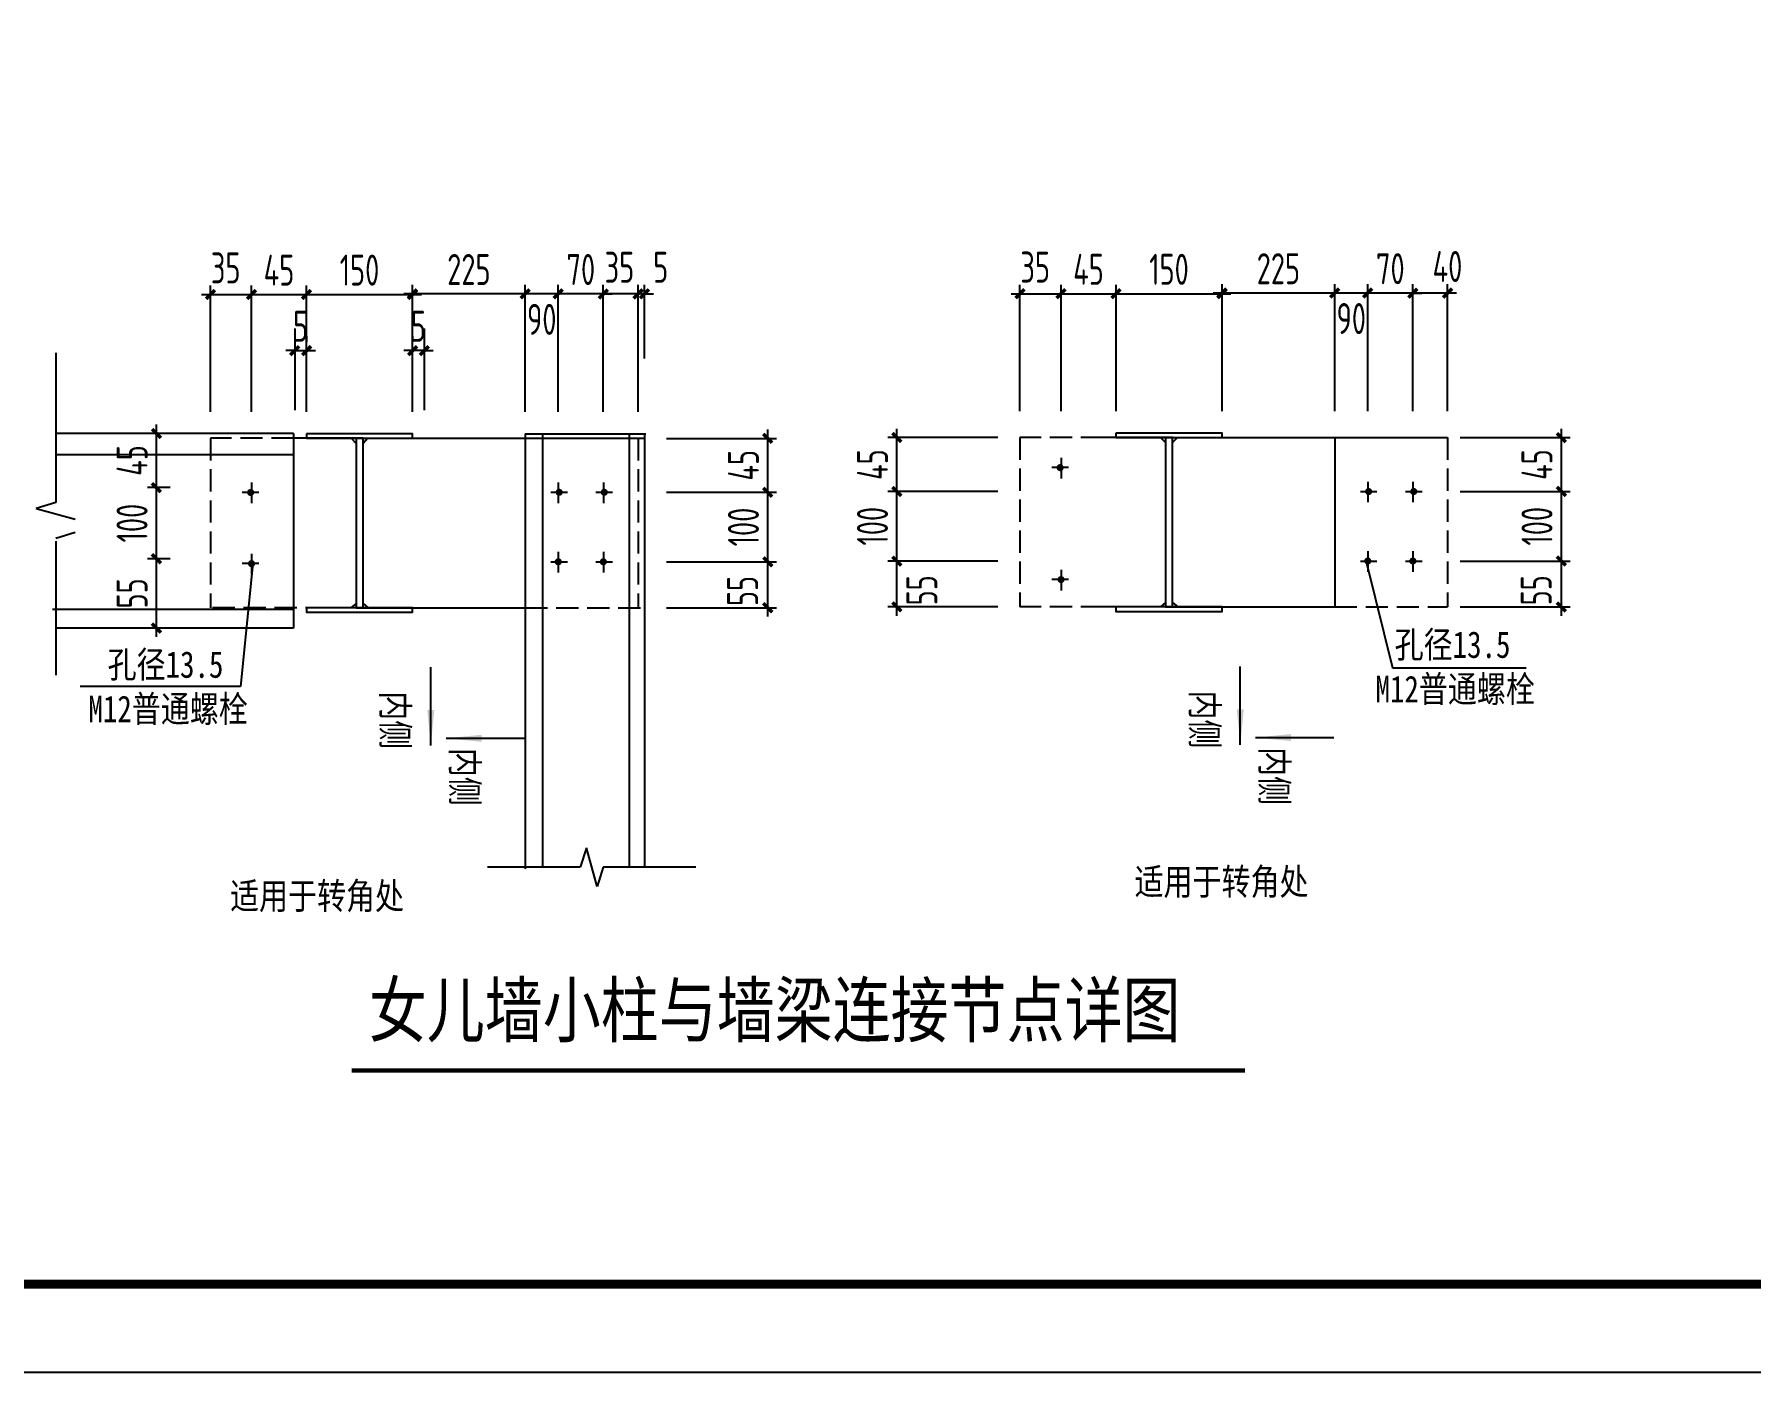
# Model space of a CAD drawing. Extents: x 14475413 to 15955882, y -732572 to -282951.
# Drawn here: x 15866236 to 15885615, y -526225 to -511119 of the extents above; entities that cross this region are included whole.
import ezdxf

# ---------------------------------------------------------------- set-up
doc = ezdxf.new("R2010")
doc.units = 0
doc.header["$LTSCALE"] = 1000
doc.header["$MEASUREMENT"] = 0
doc.linetypes.add('DASH', pattern=[0.35, 0.25, -0.1])
for name, color, linetype in [('3T_WOOD', 21, 'Continuous'), ('OTHER', 7, 'Continuous'), ('PUB_DIM', 3, 'Continuous'), ('PUB_TEXT', 7, 'Continuous'), ('TK', 4, 'Continuous'), ('图层1', 8, 'Continuous'), ('水平支撑', 4, 'Continuous')]:
    doc.layers.add(name, color=color, linetype=linetype)
doc.styles.add('-宋体', font='', dxfattribs={"width": 0.8})
doc.styles.add('TSSD_Dimension', font='Tssdeng.shx', dxfattribs={"width": 0.7, "bigfont": 'hztxt.shx'})
doc.styles.get('-宋体').set_extended_font_data('SimSun')
doc.dimstyles.new('TSSD_20_100', dxfattribs={"dimtxt": 350, "dimasz": 100, "dimexe": 100, "dimexo": 250, "dimgap": 100, "dimtad": 1, "dimdec": 0, "dimlfac": 0.2, "dimzin": 0, "dimdsep": 46, "dimtxsty": 'TSSD_Dimension', "dimblk": 'ARCHTICK', "dimblk1": 'ARCHTICK', "dimblk2": 'ARCHTICK', "dimcen": 0, "dimdle": 100, "dimclrt": 7, "dimadec": 0, "dimazin": 0, "dimtfac": 1, "dimtdec": 0, "dimtix": 1, "dimtmove": 2, "dimatfit": 3, "dimfxl": 0, "dimtolj": 1, "dimtzin": 0, "dimarcsym": 0})

# ---------------------------------------------------------------- blocks, each defined once
blk = doc.blocks.new('_ArchTick')
at = {"color": 0, "linetype": 'ByBlock', "const_width": 0.4}
blk.add_lwpolyline([(-0.5, -0.5), (0.5, 0.5)], dxfattribs=at)
blk = doc.blocks.new('*D517')
at = {"layer": 'Defpoints', "color": 0}
for p in [(15881800, -514039), (15881800, -515621), (15882192, -515621)]:
    blk.add_point(p, dxfattribs=at)
at = {"layer": 'PUB_DIM', "color": 0, "lineweight": -2}
for p, q in [((15882292, -514039), (15881700, -514039)), ((15881800, -515371), (15881800, -513939)), ((15882192, -515371), (15882192, -513939))]:
    blk.add_line(p, q, dxfattribs=at)
at = {"layer": 'PUB_DIM', "color": 0, "lineweight": -2, "xscale": 100, "yscale": 100, "zscale": 100}
for p, rotation in [((15881800, -514039), 180.0000000021782), ((15882192, -514039), 2.178257574314557e-09)]:
    blk.add_blockref('_ArchTick', p, dxfattribs=dict(at, rotation=rotation))
at = {"layer": 'PUB_DIM', "color": 7, "insert": (15882191, -513739), "char_height": 350, "attachment_point": 5, "rotation": 0, "style": 'TSSD_Dimension'}
blk.add_mtext('\\A1;40', dxfattribs=at)
blk = doc.blocks.new('*D518')
at = {"layer": 'Defpoints', "color": 0}
for p in [(15880918, -514039), (15880918, -515621), (15881291, -515621)]:
    blk.add_point(p, dxfattribs=at)
at = {"layer": 'PUB_DIM', "color": 0, "lineweight": -2}
for p, q in [((15881391, -514039), (15880818, -514039)), ((15880918, -515371), (15880918, -513939)), ((15881291, -515371), (15881291, -513939))]:
    blk.add_line(p, q, dxfattribs=at)
at = {"layer": 'PUB_DIM', "color": 0, "lineweight": -2, "xscale": 100, "yscale": 100, "zscale": 100}
for p, rotation in [((15880918, -514039), 180.0000000022905), ((15881291, -514039), 2.290487799427865e-09)]:
    blk.add_blockref('_ArchTick', p, dxfattribs=dict(at, rotation=rotation))
at = {"layer": 'PUB_DIM', "color": 7, "insert": (15881105, -514327), "char_height": 350, "attachment_point": 5, "rotation": 0, "style": 'TSSD_Dimension'}
blk.add_mtext('\\A1;90', dxfattribs=at)
blk = doc.blocks.new('*D519')
at = {"layer": 'Defpoints', "color": 0}
for p in [(15881291, -514039), (15881291, -515621), (15881800, -515621)]:
    blk.add_point(p, dxfattribs=at)
at = {"layer": 'PUB_DIM', "color": 0, "lineweight": -2}
for p, q in [((15881291, -514039), (15881191, -514039)), ((15881291, -515371), (15881291, -513939)), ((15881800, -514039), (15881291, -514039)), ((15881800, -515371), (15881800, -513939)), ((15881800, -514039), (15881900, -514039))]:
    blk.add_line(p, q, dxfattribs=at)
at = {"layer": 'PUB_DIM', "color": 0, "lineweight": -2, "xscale": 100, "yscale": 100, "zscale": 100}
for p, rotation in [((15881291, -514039), 359.999999996648), ((15881800, -514039), 179.999999996648)]:
    blk.add_blockref('_ArchTick', p, dxfattribs=dict(at, rotation=rotation))
at = {"layer": 'PUB_DIM', "color": 7, "insert": (15881546, -513764), "char_height": 350, "attachment_point": 5, "rotation": 360, "style": 'TSSD_Dimension'}
blk.add_mtext('\\A1;70', dxfattribs=at)
blk = doc.blocks.new('*D520')
at = {"layer": 'Defpoints', "color": 0}
for p in [(15879646, -514046), (15878449, -515621), (15879646, -515621)]:
    blk.add_point(p, dxfattribs=at)
at = {"layer": 'PUB_DIM', "color": 0, "lineweight": -2}
for p, q in [((15878349, -514046), (15879746, -514046)), ((15878449, -515371), (15878449, -513946)), ((15879646, -515371), (15879646, -513946))]:
    blk.add_line(p, q, dxfattribs=at)
at = {"layer": 'PUB_DIM', "color": 0, "lineweight": -2, "xscale": 100, "yscale": 100, "zscale": 100, "rotation": 180}
blk.add_blockref('_ArchTick', (15878449, -514046), dxfattribs=at)
at = {"layer": 'PUB_DIM', "color": 0, "lineweight": -2, "xscale": 100, "yscale": 100, "zscale": 100}
blk.add_blockref('_ArchTick', (15879646, -514046), dxfattribs=at)
at = {"layer": 'PUB_DIM', "color": 7, "insert": (15879047, -513771), "char_height": 350, "attachment_point": 5, "style": 'TSSD_Dimension'}
blk.add_mtext('\\A1;150', dxfattribs=at)
blk = doc.blocks.new('*D521')
at = {"layer": 'Defpoints', "color": 0}
for p in [(15878449, -514046), (15877828, -515621), (15878449, -515621)]:
    blk.add_point(p, dxfattribs=at)
at = {"layer": 'PUB_DIM', "color": 0, "lineweight": -2}
for p, q in [((15877728, -514046), (15878549, -514046)), ((15877828, -515371), (15877828, -513946)), ((15878449, -515371), (15878449, -513946))]:
    blk.add_line(p, q, dxfattribs=at)
at = {"layer": 'PUB_DIM', "color": 0, "lineweight": -2, "xscale": 100, "yscale": 100, "zscale": 100, "rotation": 180}
blk.add_blockref('_ArchTick', (15877828, -514046), dxfattribs=at)
at = {"layer": 'PUB_DIM', "color": 0, "lineweight": -2, "xscale": 100, "yscale": 100, "zscale": 100}
blk.add_blockref('_ArchTick', (15878449, -514046), dxfattribs=at)
at = {"layer": 'PUB_DIM', "color": 7, "insert": (15878138, -513771), "char_height": 350, "attachment_point": 5, "style": 'TSSD_Dimension'}
blk.add_mtext('\\A1;45', dxfattribs=at)
blk = doc.blocks.new('*D522')
at = {"layer": 'Defpoints', "color": 0}
for p in [(15879646, -514039), (15879646, -515621), (15880918, -515621)]:
    blk.add_point(p, dxfattribs=at)
at = {"layer": 'PUB_DIM', "color": 0, "lineweight": -2}
for p, q in [((15881018, -514039), (15879546, -514039)), ((15879646, -515371), (15879646, -513939)), ((15880918, -515371), (15880918, -513939))]:
    blk.add_line(p, q, dxfattribs=at)
at = {"layer": 'PUB_DIM', "color": 0, "lineweight": -2, "xscale": 100, "yscale": 100, "zscale": 100, "rotation": 180}
blk.add_blockref('_ArchTick', (15879646, -514039), dxfattribs=at)
at = {"layer": 'PUB_DIM', "color": 0, "lineweight": -2, "xscale": 100, "yscale": 100, "zscale": 100}
blk.add_blockref('_ArchTick', (15880918, -514039), dxfattribs=at)
at = {"layer": 'PUB_DIM', "color": 7, "insert": (15880282, -513764), "char_height": 350, "attachment_point": 5, "style": 'TSSD_Dimension'}
blk.add_mtext('\\A1;225', dxfattribs=at)
blk = doc.blocks.new('*D523')
at = {"layer": 'Defpoints', "color": 0}
for p in [(15870506, -514055), (15869309, -515629), (15870506, -515629)]:
    blk.add_point(p, dxfattribs=at)
at = {"layer": 'PUB_DIM', "color": 0, "lineweight": -2}
for p, q in [((15869209, -514055), (15870606, -514055)), ((15869309, -515379), (15869309, -513955)), ((15870506, -515379), (15870506, -513955))]:
    blk.add_line(p, q, dxfattribs=at)
at = {"layer": 'PUB_DIM', "color": 0, "lineweight": -2, "xscale": 100, "yscale": 100, "zscale": 100, "rotation": 180}
blk.add_blockref('_ArchTick', (15869309, -514055), dxfattribs=at)
at = {"layer": 'PUB_DIM', "color": 0, "lineweight": -2, "xscale": 100, "yscale": 100, "zscale": 100}
blk.add_blockref('_ArchTick', (15870506, -514055), dxfattribs=at)
at = {"layer": 'PUB_DIM', "color": 7, "insert": (15869907, -513780), "char_height": 350, "attachment_point": 5, "style": 'TSSD_Dimension'}
blk.add_mtext('\\A1;150', dxfattribs=at)
blk = doc.blocks.new('*D524')
at = {"layer": 'Defpoints', "color": 0}
for p in [(15869309, -514689), (15869176, -514776), (15869309, -514776)]:
    blk.add_point(p, dxfattribs=at)
at = {"layer": 'PUB_DIM', "color": 0, "lineweight": -2}
for p, q in [((15869176, -514689), (15869076, -514689)), ((15869176, -514526), (15869176, -514589)), ((15869176, -514689), (15869309, -514689)), ((15869309, -514526), (15869309, -514589)), ((15869309, -514689), (15869409, -514689))]:
    blk.add_line(p, q, dxfattribs=at)
at = {"layer": 'PUB_DIM', "color": 0, "lineweight": -2, "xscale": 100, "yscale": 100, "zscale": 100}
blk.add_blockref('_ArchTick', (15869176, -514689), dxfattribs=at)
at = {"layer": 'PUB_DIM', "color": 0, "lineweight": -2, "xscale": 100, "yscale": 100, "zscale": 100, "rotation": 180}
blk.add_blockref('_ArchTick', (15869309, -514689), dxfattribs=at)
at = {"layer": 'PUB_DIM', "color": 7, "insert": (15869243, -514414), "char_height": 350, "attachment_point": 5, "style": 'TSSD_Dimension'}
blk.add_mtext('\\A1;5', dxfattribs=at)
blk = doc.blocks.new('*D525')
at = {"layer": 'Defpoints', "color": 0}
for p in [(15869309, -514055), (15868688, -515629), (15869309, -515629)]:
    blk.add_point(p, dxfattribs=at)
at = {"layer": 'PUB_DIM', "color": 0, "lineweight": -2}
for p, q in [((15868588, -514055), (15869409, -514055)), ((15868688, -515379), (15868688, -513955)), ((15869309, -515379), (15869309, -513955))]:
    blk.add_line(p, q, dxfattribs=at)
at = {"layer": 'PUB_DIM', "color": 0, "lineweight": -2, "xscale": 100, "yscale": 100, "zscale": 100, "rotation": 180}
blk.add_blockref('_ArchTick', (15868688, -514055), dxfattribs=at)
at = {"layer": 'PUB_DIM', "color": 0, "lineweight": -2, "xscale": 100, "yscale": 100, "zscale": 100}
blk.add_blockref('_ArchTick', (15869309, -514055), dxfattribs=at)
at = {"layer": 'PUB_DIM', "color": 7, "insert": (15868998, -513780), "char_height": 350, "attachment_point": 5, "style": 'TSSD_Dimension'}
blk.add_mtext('\\A1;45', dxfattribs=at)
blk = doc.blocks.new('*D526')
at = {"layer": 'Defpoints', "color": 0}
for p in [(15868688, -514055), (15868224, -515629), (15868688, -515629)]:
    blk.add_point(p, dxfattribs=at)
at = {"layer": 'PUB_DIM', "color": 0, "lineweight": -2}
for p, q in [((15868124, -514055), (15868788, -514055)), ((15868224, -515379), (15868224, -513955)), ((15868688, -515379), (15868688, -513955))]:
    blk.add_line(p, q, dxfattribs=at)
at = {"layer": 'PUB_DIM', "color": 0, "lineweight": -2, "xscale": 100, "yscale": 100, "zscale": 100, "rotation": 180}
blk.add_blockref('_ArchTick', (15868224, -514055), dxfattribs=at)
at = {"layer": 'PUB_DIM', "color": 0, "lineweight": -2, "xscale": 100, "yscale": 100, "zscale": 100}
blk.add_blockref('_ArchTick', (15868688, -514055), dxfattribs=at)
at = {"layer": 'PUB_DIM', "color": 7, "insert": (15868396, -513755), "char_height": 350, "attachment_point": 5, "style": 'TSSD_Dimension'}
blk.add_mtext('\\A1;35', dxfattribs=at)
blk = doc.blocks.new('*D527')
at = {"layer": 'Defpoints', "color": 0}
for p in [(15872151, -514048), (15872151, -515629), (15872660, -515629)]:
    blk.add_point(p, dxfattribs=at)
at = {"layer": 'PUB_DIM', "color": 0, "lineweight": -2}
for p, q in [((15872151, -514048), (15872051, -514048)), ((15872151, -515379), (15872151, -513948)), ((15872660, -514048), (15872151, -514048)), ((15872660, -515379), (15872660, -513948)), ((15872660, -514048), (15872760, -514048))]:
    blk.add_line(p, q, dxfattribs=at)
at = {"layer": 'PUB_DIM', "color": 0, "lineweight": -2, "xscale": 100, "yscale": 100, "zscale": 100}
for p, rotation in [((15872151, -514048), 359.999999996648), ((15872660, -514048), 179.999999996648)]:
    blk.add_blockref('_ArchTick', p, dxfattribs=dict(at, rotation=rotation))
at = {"layer": 'PUB_DIM', "color": 7, "insert": (15872406, -513773), "char_height": 350, "attachment_point": 5, "rotation": 360, "style": 'TSSD_Dimension'}
blk.add_mtext('\\A1;70', dxfattribs=at)
blk = doc.blocks.new('*D528')
at = {"layer": 'Defpoints', "color": 0}
for p in [(15872660, -514048), (15872660, -515629), (15873052, -515629)]:
    blk.add_point(p, dxfattribs=at)
at = {"layer": 'PUB_DIM', "color": 0, "lineweight": -2}
for p, q in [((15873152, -514048), (15872560, -514048)), ((15872660, -515379), (15872660, -513948)), ((15873052, -515379), (15873052, -513948))]:
    blk.add_line(p, q, dxfattribs=at)
at = {"layer": 'PUB_DIM', "color": 0, "lineweight": -2, "xscale": 100, "yscale": 100, "zscale": 100}
for p, rotation in [((15872660, -514048), 180.0000000021782), ((15873052, -514048), 2.178257574314557e-09)]:
    blk.add_blockref('_ArchTick', p, dxfattribs=dict(at, rotation=rotation))
at = {"layer": 'PUB_DIM', "color": 7, "insert": (15872842, -513748), "char_height": 350, "attachment_point": 5, "rotation": 0, "style": 'TSSD_Dimension'}
blk.add_mtext('\\A1;35', dxfattribs=at)
blk = doc.blocks.new('*D529')
at = {"layer": 'Defpoints', "color": 0}
for p in [(15870506, -514048), (15870506, -515629), (15871778, -515629)]:
    blk.add_point(p, dxfattribs=at)
at = {"layer": 'PUB_DIM', "color": 0, "lineweight": -2}
for p, q in [((15871878, -514048), (15870406, -514048)), ((15870506, -515379), (15870506, -513948)), ((15871778, -515379), (15871778, -513948))]:
    blk.add_line(p, q, dxfattribs=at)
at = {"layer": 'PUB_DIM', "color": 0, "lineweight": -2, "xscale": 100, "yscale": 100, "zscale": 100, "rotation": 180}
blk.add_blockref('_ArchTick', (15870506, -514048), dxfattribs=at)
at = {"layer": 'PUB_DIM', "color": 0, "lineweight": -2, "xscale": 100, "yscale": 100, "zscale": 100}
blk.add_blockref('_ArchTick', (15871778, -514048), dxfattribs=at)
at = {"layer": 'PUB_DIM', "color": 7, "insert": (15871142, -513773), "char_height": 350, "attachment_point": 5, "style": 'TSSD_Dimension'}
blk.add_mtext('\\A1;225', dxfattribs=at)
blk = doc.blocks.new('*D530')
at = {"layer": 'Defpoints', "color": 0}
for p in [(15871778, -514048), (15871778, -515629), (15872151, -515629)]:
    blk.add_point(p, dxfattribs=at)
at = {"layer": 'PUB_DIM', "color": 0, "lineweight": -2}
for p, q in [((15872251, -514048), (15871678, -514048)), ((15871778, -515379), (15871778, -513948)), ((15872151, -515379), (15872151, -513948))]:
    blk.add_line(p, q, dxfattribs=at)
at = {"layer": 'PUB_DIM', "color": 0, "lineweight": -2, "xscale": 100, "yscale": 100, "zscale": 100}
for p, rotation in [((15871778, -514048), 180.0000000022905), ((15872151, -514048), 2.290487799427865e-09)]:
    blk.add_blockref('_ArchTick', p, dxfattribs=dict(at, rotation=rotation))
at = {"layer": 'PUB_DIM', "color": 7, "insert": (15871965, -514336), "char_height": 350, "attachment_point": 5, "rotation": 0, "style": 'TSSD_Dimension'}
blk.add_mtext('\\A1;90', dxfattribs=at)
blk = doc.blocks.new('*D531')
at = {"layer": 'Defpoints', "color": 0}
for p in [(15873052, -514048), (15873052, -515028), (15873125, -515028)]:
    blk.add_point(p, dxfattribs=at)
at = {"layer": 'PUB_DIM', "color": 0, "lineweight": -2}
for p, q in [((15873052, -514048), (15872952, -514048)), ((15873052, -514778), (15873052, -513948)), ((15873125, -514048), (15873052, -514048)), ((15873125, -514778), (15873125, -513948)), ((15873125, -514048), (15873225, -514048))]:
    blk.add_line(p, q, dxfattribs=at)
at = {"layer": 'PUB_DIM', "color": 0, "lineweight": -2, "xscale": 100, "yscale": 100, "zscale": 100}
for p, rotation in [((15873052, -514048), 1.181690564132229e-08), ((15873125, -514048), 180.0000000118169)]:
    blk.add_blockref('_ArchTick', p, dxfattribs=dict(at, rotation=rotation))
at = {"layer": 'PUB_DIM', "color": 7, "insert": (15873308, -513748), "char_height": 350, "attachment_point": 5, "rotation": 0, "style": 'TSSD_Dimension'}
blk.add_mtext('\\A1;5', dxfattribs=at)
blk = doc.blocks.new('*D532')
at = {"layer": 'Defpoints', "color": 0}
for p in [(15870506, -514689), (15870506, -514776), (15870638, -514776)]:
    blk.add_point(p, dxfattribs=at)
at = {"layer": 'PUB_DIM', "color": 0, "lineweight": -2}
for p, q in [((15870506, -514689), (15870406, -514689)), ((15870506, -514526), (15870506, -514589)), ((15870638, -514689), (15870506, -514689)), ((15870638, -514526), (15870638, -514589)), ((15870638, -514689), (15870738, -514689))]:
    blk.add_line(p, q, dxfattribs=at)
at = {"layer": 'PUB_DIM', "color": 0, "lineweight": -2, "xscale": 100, "yscale": 100, "zscale": 100}
blk.add_blockref('_ArchTick', (15870506, -514689), dxfattribs=at)
at = {"layer": 'PUB_DIM', "color": 0, "lineweight": -2, "xscale": 100, "yscale": 100, "zscale": 100, "rotation": 180}
blk.add_blockref('_ArchTick', (15870638, -514689), dxfattribs=at)
at = {"layer": 'PUB_DIM', "color": 7, "insert": (15870572, -514414), "char_height": 350, "attachment_point": 5, "style": 'TSSD_Dimension'}
blk.add_mtext('\\A1;5', dxfattribs=at)
blk = doc.blocks.new('*D533')
at = {"layer": 'Defpoints', "color": 0}
for p in [(15877828, -514046), (15877364, -515621), (15877828, -515621)]:
    blk.add_point(p, dxfattribs=at)
at = {"layer": 'PUB_DIM', "color": 0, "lineweight": -2}
for p, q in [((15877264, -514046), (15877928, -514046)), ((15877364, -515371), (15877364, -513946)), ((15877828, -515371), (15877828, -513946))]:
    blk.add_line(p, q, dxfattribs=at)
at = {"layer": 'PUB_DIM', "color": 0, "lineweight": -2, "xscale": 100, "yscale": 100, "zscale": 100, "rotation": 180}
blk.add_blockref('_ArchTick', (15877364, -514046), dxfattribs=at)
at = {"layer": 'PUB_DIM', "color": 0, "lineweight": -2, "xscale": 100, "yscale": 100, "zscale": 100}
blk.add_blockref('_ArchTick', (15877828, -514046), dxfattribs=at)
at = {"layer": 'PUB_DIM', "color": 7, "insert": (15877536, -513746), "char_height": 350, "attachment_point": 5, "style": 'TSSD_Dimension'}
blk.add_mtext('\\A1;35', dxfattribs=at)
blk = doc.blocks.new('*D539')
at = {"layer": 'Defpoints', "color": 0}
for p in [(15867614, -515624), (15868020, -515624), (15868020, -516235)]:
    blk.add_point(p, dxfattribs=at)
at = {"layer": 'PUB_DIM', "color": 0, "lineweight": -2}
for p, q in [((15867770, -515624), (15867514, -515624)), ((15867614, -516335), (15867614, -515524)), ((15867770, -516235), (15867514, -516235))]:
    blk.add_line(p, q, dxfattribs=at)
at = {"layer": 'PUB_DIM', "color": 0, "lineweight": -2, "xscale": 100, "yscale": 100, "zscale": 100}
for p, rotation in [((15867614, -515624), 90), ((15867614, -516235), 270)]:
    blk.add_blockref('_ArchTick', p, dxfattribs=dict(at, rotation=rotation))
at = {"layer": 'PUB_DIM', "color": 7, "insert": (15867339, -515929), "char_height": 350, "attachment_point": 5, "rotation": 90, "style": 'TSSD_Dimension'}
blk.add_mtext('\\A1;45', dxfattribs=at)
blk = doc.blocks.new('*D540')
at = {"layer": 'Defpoints', "color": 0}
for p in [(15867614, -517038), (15868020, -517038), (15868020, -517821)]:
    blk.add_point(p, dxfattribs=at)
at = {"layer": 'PUB_DIM', "color": 0, "lineweight": -2}
for p, q in [((15867614, -517921), (15867614, -516938)), ((15867770, -517038), (15867514, -517038)), ((15867770, -517821), (15867514, -517821))]:
    blk.add_line(p, q, dxfattribs=at)
at = {"layer": 'PUB_DIM', "color": 0, "lineweight": -2, "xscale": 100, "yscale": 100, "zscale": 100}
for p, rotation in [((15867614, -517038), 90), ((15867614, -517821), 270)]:
    blk.add_blockref('_ArchTick', p, dxfattribs=dict(at, rotation=rotation))
at = {"layer": 'PUB_DIM', "color": 7, "insert": (15867339, -517429), "char_height": 350, "attachment_point": 5, "rotation": 90, "style": 'TSSD_Dimension'}
blk.add_mtext('\\A1;55', dxfattribs=at)
blk = doc.blocks.new('*D541')
at = {"layer": 'Defpoints', "color": 0}
for p in [(15867614, -516235), (15868020, -516235), (15868020, -517038)]:
    blk.add_point(p, dxfattribs=at)
at = {"layer": 'PUB_DIM', "color": 0, "lineweight": -2}
for p, q in [((15867770, -516235), (15867514, -516235)), ((15867614, -517138), (15867614, -516135)), ((15867770, -517038), (15867514, -517038))]:
    blk.add_line(p, q, dxfattribs=at)
at = {"layer": 'PUB_DIM', "color": 0, "lineweight": -2, "xscale": 100, "yscale": 100, "zscale": 100}
for p, rotation in [((15867614, -516235), 90), ((15867614, -517038), 270)]:
    blk.add_blockref('_ArchTick', p, dxfattribs=dict(at, rotation=rotation))
at = {"layer": 'PUB_DIM', "color": 7, "insert": (15867339, -516636), "char_height": 350, "attachment_point": 5, "rotation": 90, "style": 'TSSD_Dimension'}
blk.add_mtext('\\A1;100', dxfattribs=at)
blk = doc.blocks.new('_ARROW')
blk.add_solid([(0, 0), (-1, 0.1), (-1, -0.1)])
blk = doc.blocks.new('*D550')
at = {"layer": 'Defpoints', "color": 0}
for p in [(15873125, -515679), (15874517, -515679), (15873125, -516288)]:
    blk.add_point(p, dxfattribs=at)
at = {"layer": 'PUB_DIM', "color": 0, "lineweight": -2}
for p, q in [((15874517, -516388), (15874517, -515579)), ((15873375, -515679), (15874617, -515679)), ((15873375, -516288), (15874617, -516288))]:
    blk.add_line(p, q, dxfattribs=at)
at = {"layer": 'PUB_DIM', "color": 0, "lineweight": -2, "xscale": 100, "yscale": 100, "zscale": 100}
for p, rotation in [((15874517, -515679), 90), ((15874517, -516288), 270)]:
    blk.add_blockref('_ArchTick', p, dxfattribs=dict(at, rotation=rotation))
at = {"layer": 'PUB_DIM', "color": 7, "insert": (15874242, -515983), "char_height": 350, "attachment_point": 5, "rotation": 90, "style": 'TSSD_Dimension'}
blk.add_mtext('\\A1;45', dxfattribs=at)
blk = doc.blocks.new('*D551')
at = {"layer": 'Defpoints', "color": 0}
for p in [(15873125, -517072), (15874517, -517072), (15873125, -517591)]:
    blk.add_point(p, dxfattribs=at)
at = {"layer": 'PUB_DIM', "color": 0, "lineweight": -2}
for p, q in [((15874517, -517691), (15874517, -516972)), ((15873375, -517072), (15874617, -517072)), ((15873375, -517591), (15874617, -517591))]:
    blk.add_line(p, q, dxfattribs=at)
at = {"layer": 'PUB_DIM', "color": 0, "lineweight": -2, "xscale": 100, "yscale": 100, "zscale": 100}
for p, rotation in [((15874517, -517072), 90), ((15874517, -517591), 270)]:
    blk.add_blockref('_ArchTick', p, dxfattribs=dict(at, rotation=rotation))
at = {"layer": 'PUB_DIM', "color": 7, "insert": (15874233, -517402), "char_height": 350, "attachment_point": 5, "rotation": 90, "style": 'TSSD_Dimension'}
blk.add_mtext('\\A1;55', dxfattribs=at)
blk = doc.blocks.new('*D552')
at = {"layer": 'Defpoints', "color": 0}
for p in [(15873125, -516288), (15874517, -516288), (15873125, -517072)]:
    blk.add_point(p, dxfattribs=at)
at = {"layer": 'PUB_DIM', "color": 0, "lineweight": -2}
for p, q in [((15874517, -517172), (15874517, -516188)), ((15873375, -516288), (15874617, -516288)), ((15873375, -517072), (15874617, -517072))]:
    blk.add_line(p, q, dxfattribs=at)
at = {"layer": 'PUB_DIM', "color": 0, "lineweight": -2, "xscale": 100, "yscale": 100, "zscale": 100}
for p, rotation in [((15874517, -516288), 90), ((15874517, -517072), 270)]:
    blk.add_blockref('_ArchTick', p, dxfattribs=dict(at, rotation=rotation))
at = {"layer": 'PUB_DIM', "color": 7, "insert": (15874242, -516680), "char_height": 350, "attachment_point": 5, "rotation": 90, "style": 'TSSD_Dimension'}
blk.add_mtext('\\A1;100', dxfattribs=at)
blk = doc.blocks.new('*D439')
at = {"layer": 'Defpoints', "color": 0}
for p in [(15882084, -515670), (15883477, -515670), (15882084, -516279)]:
    blk.add_point(p, dxfattribs=at)
at = {"layer": 'PUB_DIM', "color": 0, "lineweight": -2}
for p, q in [((15882334, -515670), (15883577, -515670)), ((15883477, -516379), (15883477, -515570)), ((15882334, -516279), (15883577, -516279))]:
    blk.add_line(p, q, dxfattribs=at)
at = {"layer": 'PUB_DIM', "color": 0, "lineweight": -2, "xscale": 100, "yscale": 100, "zscale": 100}
for p, rotation in [((15883477, -515670), 90), ((15883477, -516279), 270)]:
    blk.add_blockref('_ArchTick', p, dxfattribs=dict(at, rotation=rotation))
at = {"layer": 'PUB_DIM', "color": 7, "insert": (15883202, -515975), "char_height": 350, "attachment_point": 5, "rotation": 90, "style": 'TSSD_Dimension'}
blk.add_mtext('\\A1;45', dxfattribs=at)
blk = doc.blocks.new('*D440')
at = {"layer": 'Defpoints', "color": 0}
for p in [(15882084, -517064), (15883477, -517064), (15882084, -517582)]:
    blk.add_point(p, dxfattribs=at)
at = {"layer": 'PUB_DIM', "color": 0, "lineweight": -2}
for p, q in [((15883477, -517682), (15883477, -516964)), ((15882334, -517064), (15883577, -517064)), ((15882334, -517582), (15883577, -517582))]:
    blk.add_line(p, q, dxfattribs=at)
at = {"layer": 'PUB_DIM', "color": 0, "lineweight": -2, "xscale": 100, "yscale": 100, "zscale": 100}
for p, rotation in [((15883477, -517064), 90), ((15883477, -517582), 270)]:
    blk.add_blockref('_ArchTick', p, dxfattribs=dict(at, rotation=rotation))
at = {"layer": 'PUB_DIM', "color": 7, "insert": (15883193, -517394), "char_height": 350, "attachment_point": 5, "rotation": 90, "style": 'TSSD_Dimension'}
blk.add_mtext('\\A1;55', dxfattribs=at)
blk = doc.blocks.new('*D441')
at = {"layer": 'Defpoints', "color": 0}
for p in [(15882084, -516279), (15883477, -516279), (15882084, -517064)]:
    blk.add_point(p, dxfattribs=at)
at = {"layer": 'PUB_DIM', "color": 0, "lineweight": -2}
for p, q in [((15883477, -517164), (15883477, -516179)), ((15882334, -516279), (15883577, -516279)), ((15882334, -517064), (15883577, -517064))]:
    blk.add_line(p, q, dxfattribs=at)
at = {"layer": 'PUB_DIM', "color": 0, "lineweight": -2, "xscale": 100, "yscale": 100, "zscale": 100}
for p, rotation in [((15883477, -516279), 90), ((15883477, -517064), 270)]:
    blk.add_blockref('_ArchTick', p, dxfattribs=dict(at, rotation=rotation))
at = {"layer": 'PUB_DIM', "color": 7, "insert": (15883202, -516671), "char_height": 350, "attachment_point": 5, "rotation": 90, "style": 'TSSD_Dimension'}
blk.add_mtext('\\A1;100', dxfattribs=at)
blk = doc.blocks.new('*D442')
at = {"layer": 'Defpoints', "color": 0}
for p in [(15875974, -515670), (15877366, -515670), (15877366, -516279)]:
    blk.add_point(p, dxfattribs=at)
at = {"layer": 'PUB_DIM', "color": 0, "lineweight": -2}
for p, q in [((15877116, -515670), (15875874, -515670)), ((15875974, -516379), (15875974, -515570)), ((15877116, -516279), (15875874, -516279))]:
    blk.add_line(p, q, dxfattribs=at)
at = {"layer": 'PUB_DIM', "color": 0, "lineweight": -2, "xscale": 100, "yscale": 100, "zscale": 100}
for p, rotation in [((15875974, -515670), 90), ((15875974, -516279), 270)]:
    blk.add_blockref('_ArchTick', p, dxfattribs=dict(at, rotation=rotation))
at = {"layer": 'PUB_DIM', "color": 7, "insert": (15875699, -515975), "char_height": 350, "attachment_point": 5, "rotation": 90, "style": 'TSSD_Dimension'}
blk.add_mtext('\\A1;45', dxfattribs=at)
blk = doc.blocks.new('*D443')
at = {"layer": 'Defpoints', "color": 0}
for p in [(15875974, -517064), (15877366, -517064), (15877366, -517582)]:
    blk.add_point(p, dxfattribs=at)
at = {"layer": 'PUB_DIM', "color": 0, "lineweight": -2}
for p, q in [((15875974, -517682), (15875974, -516964)), ((15877116, -517064), (15875874, -517064)), ((15877116, -517582), (15875874, -517582))]:
    blk.add_line(p, q, dxfattribs=at)
at = {"layer": 'PUB_DIM', "color": 0, "lineweight": -2, "xscale": 100, "yscale": 100, "zscale": 100}
for p, rotation in [((15875974, -517064), 90), ((15875974, -517582), 270)]:
    blk.add_blockref('_ArchTick', p, dxfattribs=dict(at, rotation=rotation))
at = {"layer": 'PUB_DIM', "color": 7, "insert": (15876257, -517394), "char_height": 350, "attachment_point": 5, "rotation": 90, "style": 'TSSD_Dimension'}
blk.add_mtext('\\A1;55', dxfattribs=at)
blk = doc.blocks.new('*D444')
at = {"layer": 'Defpoints', "color": 0}
for p in [(15875974, -516279), (15877366, -516279), (15877366, -517064)]:
    blk.add_point(p, dxfattribs=at)
at = {"layer": 'PUB_DIM', "color": 0, "lineweight": -2}
for p, q in [((15875974, -517164), (15875974, -516179)), ((15877116, -516279), (15875874, -516279)), ((15877116, -517064), (15875874, -517064))]:
    blk.add_line(p, q, dxfattribs=at)
at = {"layer": 'PUB_DIM', "color": 0, "lineweight": -2, "xscale": 100, "yscale": 100, "zscale": 100}
for p, rotation in [((15875974, -516279), 90), ((15875974, -517064), 270)]:
    blk.add_blockref('_ArchTick', p, dxfattribs=dict(at, rotation=rotation))
at = {"layer": 'PUB_DIM', "color": 7, "insert": (15875699, -516671), "char_height": 350, "attachment_point": 5, "rotation": 90, "style": 'TSSD_Dimension'}
blk.add_mtext('\\A1;100', dxfattribs=at)
blk = doc.blocks.new('GeYuanFrame_50455578', base_point=(20.09, 4.53))
at = {"layer": 'TK'}
blk.add_lwpolyline([(20.09, 4.53), (20.09, 598.53), (861.09, 598.53), (861.09, 4.53)], close=True, dxfattribs=at)
at = {"layer": 'TK', "const_width": 1}
blk.add_lwpolyline([(45.09, 588.53), (851.09, 588.53), (851.09, 14.53), (45.09, 14.53)], close=True, dxfattribs=at)

msp = doc.modelspace()

# ---------------------------------------------------------------- linework, layer by layer
at = {"layer": 'OTHER'}
for p, q in [((15866476.6, -514712), (15866476.6, -516401.7)), ((15866476.6, -516401.7), (15866256.6, -516471.7)), ((15866256.6, -516471.7), (15866696.6, -516591.7)), ((15866696.6, -516740.8), (15866476.6, -516810.8)), ((15866476.6, -516840.8), (15866476.6, -518351.4)), ((15872469.8, -520299.4), (15872399.8, -520519.4)), ((15872589.8, -520739.4), (15872469.8, -520299.4)), ((15872399.8, -520519.4), (15871353.8, -520519.4)), ((15872659.8, -520519.4), (15872589.8, -520739.4)), ((15873705.8, -520519.4), (15872659.8, -520519.4))]:
    msp.add_line(p, q, dxfattribs=at)
at = {"layer": 'PUB_DIM'}
for p, q in [((15869176.5, -514438.5), (15869176.5, -515361.5)), ((15870638.4, -514438.5), (15870638.4, -515361.5)), ((15871778.3, -515629.4), (15873140.2, -515629.4))]:
    msp.add_line(p, q, dxfattribs=at)
for points in [[(15870712.2, -519146.8), (15870712.2, -518262.5)], [(15879852.1, -519138.2), (15879852.1, -518253.9)], [(15870885, -519065.1), (15871769.2, -519065.1)], [(15880024.9, -519056.4), (15880909.1, -519056.4)]]:
    msp.add_lwpolyline(points, dxfattribs=at)
at = {"layer": '图层1'}
for p, q in [((15868700.7, -517127.5), (15868565.3, -518480.7)), ((15881277.9, -517083.7), (15881569.8, -518267.6)), ((15881569.8, -518267.6), (15883080.6, -518267.6)), ((15868565.3, -518480.7), (15866754.3, -518480.7))]:
    msp.add_line(p, q, dxfattribs=at)
at = {"layer": '水平支撑'}
for p, q in [((15869162.1, -515623.9), (15866476.4, -515623.9)), ((15869162.1, -515623.9), (15869162.1, -515773.1)), ((15871778.3, -515629.4), (15871778.3, -517590.9)), ((15871972.6, -515629.4), (15871972.6, -520502.8)), ((15872951.4, -515629.4), (15872951.4, -520502.8)), ((15873124.7, -515629.4), (15873124.7, -520502.8)), ((15879038.4, -515670.1), (15878302, -515670.1)), ((15878952.5, -515670.1), (15879007.9, -515726.8)), ((15879056.3, -515670.1), (15880918.2, -515670.1)), ((15879142.2, -515670.1), (15879086.8, -515726.8)), ((15880918.2, -515670.1), (15882192.3, -515670.1)), ((15880918.2, -515670.1), (15880918.2, -517582.3)), ((15869162.1, -515866.2), (15866476.4, -515866.2)), ((15869898.5, -515678.7), (15869162.1, -515678.7)), ((15869162.1, -515773.1), (15869162.1, -517685.2)), ((15869812.6, -515678.7), (15869868, -515735.4)), ((15869916.4, -515678.7), (15871778.3, -515678.7)), ((15870002.3, -515678.7), (15869946.9, -515735.4)), ((15871778.3, -515678.7), (15873124.7, -515678.7)), ((15873124.7, -515720), (15873124.7, -517632.2)), ((15877911.1, -516009.8), (15877723.7, -516009.8)), ((15877827.8, -515899.3), (15877827.8, -516131)), ((15868687.9, -516179), (15868687.9, -516410.7)), ((15872151.1, -516177.5), (15872151.1, -516409.2)), ((15872660.5, -516177.5), (15872660.5, -516409.2)), ((15881291, -516168.9), (15881291, -516400.6)), ((15881800.4, -516168.9), (15881800.4, -516400.6)), ((15868771.2, -516289.5), (15868583.8, -516289.5)), ((15872067.8, -516288), (15872255.2, -516288)), ((15872067.8, -516288), (15872255.2, -516288)), ((15872577.2, -516288), (15872764.6, -516288)), ((15872577.2, -516288), (15872764.6, -516288)), ((15881207.7, -516279.4), (15881395.1, -516279.4)), ((15881207.7, -516279.4), (15881395.1, -516279.4)), ((15881717.1, -516279.4), (15881904.5, -516279.4)), ((15881717.1, -516279.4), (15881904.5, -516279.4)), ((15868687.9, -516982.1), (15868687.9, -517213.9)), ((15872151.1, -516961.6), (15872151.1, -517193.4)), ((15872660.5, -516961.6), (15872660.5, -517193.4)), ((15881291, -516953), (15881291, -517184.7)), ((15881800.4, -516953), (15881800.4, -517184.7)), ((15868771.2, -517092.7), (15868583.8, -517092.7)), ((15872067.8, -517072.1), (15872255.2, -517072.1)), ((15872067.8, -517072.1), (15872255.2, -517072.1)), ((15872577.2, -517072.1), (15872764.6, -517072.1)), ((15872577.2, -517072.1), (15872764.6, -517072.1)), ((15877827.8, -517163.1), (15877827.8, -517394.8)), ((15881207.7, -517063.5), (15881395.1, -517063.5)), ((15881207.7, -517063.5), (15881395.1, -517063.5)), ((15881717.1, -517063.5), (15881904.5, -517063.5)), ((15881717.1, -517063.5), (15881904.5, -517063.5)), ((15877911.1, -517273.6), (15877723.7, -517273.6)), ((15869162.1, -517610.4), (15866441.9, -517610.4)), ((15869868, -517541.6), (15869809.5, -517590.9)), ((15869899.9, -517590.9), (15871778.3, -517590.9)), ((15869946.9, -517541.6), (15870005.4, -517590.9)), ((15871778.3, -517590.9), (15871778.3, -520537.1)), ((15879038.4, -517582.3), (15878302, -517582.3)), ((15879007.9, -517532.9), (15878949.4, -517582.3)), ((15879039.8, -517582.3), (15880918.2, -517582.3)), ((15879086.8, -517532.9), (15879145.3, -517582.3)), ((15869162.1, -517685.2), (15869162.1, -517820.8)), ((15869162.1, -517820.8), (15866476.6, -517820.8))]:
    msp.add_line(p, q, dxfattribs=at)
at = {"layer": '水平支撑', "linetype": 'DASH'}
for p, q in [((15878302, -515670.1), (15877363.6, -515670.1)), ((15877363.6, -515670.1), (15877363.6, -517582.3)), ((15882192.3, -515670.1), (15882192.3, -517582.3)), ((15869162.1, -515678.7), (15868223.7, -515678.7)), ((15868223.7, -515678.7), (15868223.7, -517590.9)), ((15873052.4, -515678.7), (15873052.4, -517590.9)), ((15869898.5, -517590.9), (15868223.7, -517590.9)), ((15871778.3, -517590.9), (15873108.2, -517590.9)), ((15878302, -517582.3), (15877363.6, -517582.3)), ((15880918.2, -517582.3), (15882192.3, -517582.3))]:
    msp.add_line(p, q, dxfattribs=at)
at = {"layer": '水平支撑'}
for points in [[(15869308.7, -515629.4), (15869308.7, -515678.7), (15870506.2, -515678.7), (15870506.2, -515629.4)], [(15878448.6, -515620.8), (15878448.6, -515670.1), (15879646.1, -515670.1), (15879646.1, -515620.8)], [(15879007.9, -515670.1), (15879007.9, -517582.3), (15879086.8, -517582.3), (15879086.8, -515670.1)], [(15869868, -515678.7), (15869868, -517590.9), (15869946.9, -517590.9), (15869946.9, -515678.7)], [(15869308.7, -517590.9), (15869308.7, -517640.3), (15870506.2, -517640.3), (15870506.2, -517590.9)], [(15878448.6, -517582.3), (15878448.6, -517631.7), (15879646.1, -517631.7), (15879646.1, -517582.3)]]:
    msp.add_lwpolyline(points, close=True, dxfattribs=at)
at = {"layer": '水平支撑', "const_width": 39.8}
for points in [[(15877817.4, -515989.7, -1), (15877817.4, -516029.9, -1)], [(15868677.5, -516269.4, -1), (15868677.5, -516309.7, -1)], [(15872161.5, -516267.9, 1), (15872161.5, -516308.1, 1)], [(15872161.5, -516267.9, 1), (15872161.5, -516308.1, 1)], [(15872670.9, -516267.9, 1), (15872670.9, -516308.1, 1)], [(15872670.9, -516267.9, 1), (15872670.9, -516308.1, 1)], [(15881301.4, -516259.3, 1), (15881301.4, -516299.5, 1)], [(15881301.4, -516259.3, 1), (15881301.4, -516299.5, 1)], [(15881810.8, -516259.3, 1), (15881810.8, -516299.5, 1)], [(15881810.8, -516259.3, 1), (15881810.8, -516299.5, 1)], [(15881291, -517043.4, 1), (15881291, -517083.6, 1)], [(15881291, -517043.4, 1), (15881291, -517083.6, 1)], [(15881800.4, -517043.4, 1), (15881800.4, -517083.6, 1)], [(15881800.4, -517043.4, 1), (15881800.4, -517083.6, 1)], [(15868687.9, -517072.5, -1), (15868687.9, -517112.8, -1)], [(15872151.1, -517052, 1), (15872151.1, -517092.3, 1)], [(15872151.1, -517052, 1), (15872151.1, -517092.3, 1)], [(15872660.5, -517052, 1), (15872660.5, -517092.3, 1)], [(15872660.5, -517052, 1), (15872660.5, -517092.3, 1)], [(15877827.8, -517253.5, -1), (15877827.8, -517293.7, -1)]]:
    msp.add_lwpolyline(points, format="xyb", close=True, dxfattribs=at)
at = {"layer": '水平支撑', "const_width": 50}
msp.add_lwpolyline([(15869819.2, -522815.9), (15879906.5, -522815.9)], dxfattribs=at)

# ---------------------------------------------------------------- block references
at = {"layer": '3T_WOOD', "xscale": 100, "yscale": 100, "zscale": 100}
msp.add_blockref('GeYuanFrame_50455578', (15810125.1, -526225.4), dxfattribs=at)
at = {"layer": 'PUB_DIM', "xscale": -400, "yscale": 400, "zscale": 400}
for p, rotation in [((15870712.2, -519146.8), 90), ((15879852.1, -519138.2), 90), ((15870885, -519065.1), 359.9999999994664), ((15880024.9, -519056.4), 359.9999999994664)]:
    msp.add_blockref('_ARROW', p, dxfattribs=dict(at, rotation=rotation))

# ---------------------------------------------------------------- texts
at = {"layer": 'PUB_TEXT', "style": '-宋体', "width": 0.8}
for s, height, p in [('孔径13.5', 300, (15881594.6, -518157.3)), ('孔径13.5', 300, (15867062.8, -518381.8)), ('M12普通螺栓', 300, (15881378.6, -518658.3)), ('M12普通螺栓', 300, (15866846.7, -518882.8)), ('适用于转角处', 300, (15878658, -520833.2)), ('适用于转角处', 300, (15868445.8, -520994.2)), ('女儿墙小柱与墙梁连接节点详图', 600, (15870011.7, -522431))]:
    msp.add_text(s, height=height, dxfattribs=at).set_placement(p)
for p in [(15870161.6, -518533.7), (15879301.5, -518525), (15870947.6, -519172.7), (15880087.5, -519164)]:
    msp.add_text('内侧', height=300, rotation=270, dxfattribs=at).set_placement(p)

# ---------------------------------------------------------------- dimensions: what is measured, and where the dimension line sits
at = {"layer": 'PUB_DIM'}
for base, p1, p2, angle, text, picture, middle in [((15868687.9, -514055.1), (15868223.7, -515629.4), (15868687.9, -515629.4), 0, '35', '*D526', (15868395.8, -513755.1)), ((15872660.5, -514047.6), (15873052.4, -515629.4), (15872660.5, -515629.4), 180, '35', '*D528', (15872842.3, -513747.6)), ((15873052.4, -514048.5), (15873124.7, -515027.9), (15873052.4, -515027.9), 180, '5', '*D531', (15873308.2, -513748.5)), ((15877827.8, -514046.5), (15877363.6, -515620.8), (15877827.8, -515620.8), 0, '35', '*D533', (15877535.7, -513746.5)), ((15881800.4, -514039), (15882192.3, -515620.8), (15881800.4, -515620.8), 180, '40', '*D517', (15882191.3, -513739)), ((15871778.3, -514047.6), (15872151.1, -515629.4), (15871778.3, -515629.4), 180, '90', '*D530', (15871964.7, -514335.6)), ((15880918.2, -514039), (15881291, -515620.8), (15880918.2, -515620.8), 180, '90', '*D518', (15881104.6, -514327)), ((15874517, -517072.1), (15873124.7, -517590.9), (15873124.7, -517072.1), 90, '55', '*D551', (15874233.3, -517402.3)), ((15875973.7, -517063.5), (15877366.1, -517582.3), (15877366.1, -517063.5), 90, '55', '*D443', (15876257.5, -517393.7)), ((15883476.8, -517063.5), (15882084.5, -517582.3), (15882084.5, -517063.5), 90, '55', '*D440', (15883193.1, -517393.7))]:
    dim = msp.add_linear_dim(base=base, p1=p1, p2=p2, angle=angle, text=text, dimstyle='TSSD_20_100', dxfattribs=at)
    dim.commit()
    dim.dimension.update_dxf_attribs({"geometry": picture, "text_midpoint": middle, "dimtype": 161})
for p1, p2, distance, text, picture, middle in [((15877827.8, -515620.8), (15878448.6, -515620.8), 1574.3, '45', '*D521', (15878138.2, -513771.5)), ((15878448.6, -515620.8), (15879646.1, -515620.8), 1574.3, '150', '*D520', (15879047.3, -513771.5)), ((15880918.2, -515620.8), (15879646.1, -515620.8), -1581.8, '225', '*D522', (15880282.2, -513764)), ((15881800.4, -515620.8), (15881291, -515620.8), -1581.8, '70', '*D519', (15881545.7, -513764)), ((15868687.9, -515629.4), (15869308.7, -515629.4), 1574.3, '45', '*D525', (15868998.3, -513780.1)), ((15869308.7, -515629.4), (15870506.2, -515629.4), 1574.3, '150', '*D523', (15869907.4, -513780.1)), ((15871778.3, -515629.4), (15870506.2, -515629.4), -1581.8, '225', '*D529', (15871142.3, -513772.6)), ((15872660.5, -515629.4), (15872151.1, -515629.4), -1581.8, '70', '*D527', (15872405.8, -513772.6)), ((15869176.5, -514775.6), (15869308.7, -514775.6), 87.1, '5', '*D524', (15869242.6, -514413.5)), ((15870638.4, -514775.6), (15870506.2, -514775.6), -87.1, '5', '*D532', (15870572.3, -514413.5)), ((15868020, -516234.7), (15868020, -515623.9), 406.2, '45', '*D539', (15867338.7, -515929.3)), ((15873124.7, -516288), (15873124.7, -515678.7), -1392.3, '45', '*D550', (15874242, -515983.4)), ((15877366.1, -516279.4), (15877366.1, -515670.1), 1392.3, '45', '*D442', (15875698.7, -515974.8)), ((15882084.5, -516279.4), (15882084.5, -515670.1), -1392.3, '45', '*D439', (15883201.8, -515974.8)), ((15868020, -517037.8), (15868020, -516234.7), 406.2, '100', '*D541', (15867338.7, -516636.2)), ((15873124.7, -517072.1), (15873124.7, -516288), -1392.3, '100', '*D552', (15874242, -516680.1)), ((15877366.1, -517063.5), (15877366.1, -516279.4), 1392.3, '100', '*D444', (15875698.7, -516671.5)), ((15882084.5, -517063.5), (15882084.5, -516279.4), -1392.3, '100', '*D441', (15883201.8, -516671.5)), ((15868020, -517820.8), (15868020, -517037.8), 406.2, '55', '*D540', (15867338.7, -517429.3))]:
    dim = msp.add_aligned_dim(p1=p1, p2=p2, distance=distance, text=text, dimstyle='TSSD_20_100', dxfattribs=at)
    dim.commit()
    dim.dimension.update_dxf_attribs({"geometry": picture, "text_midpoint": middle})

doc.saveas('drawing.dxf')
